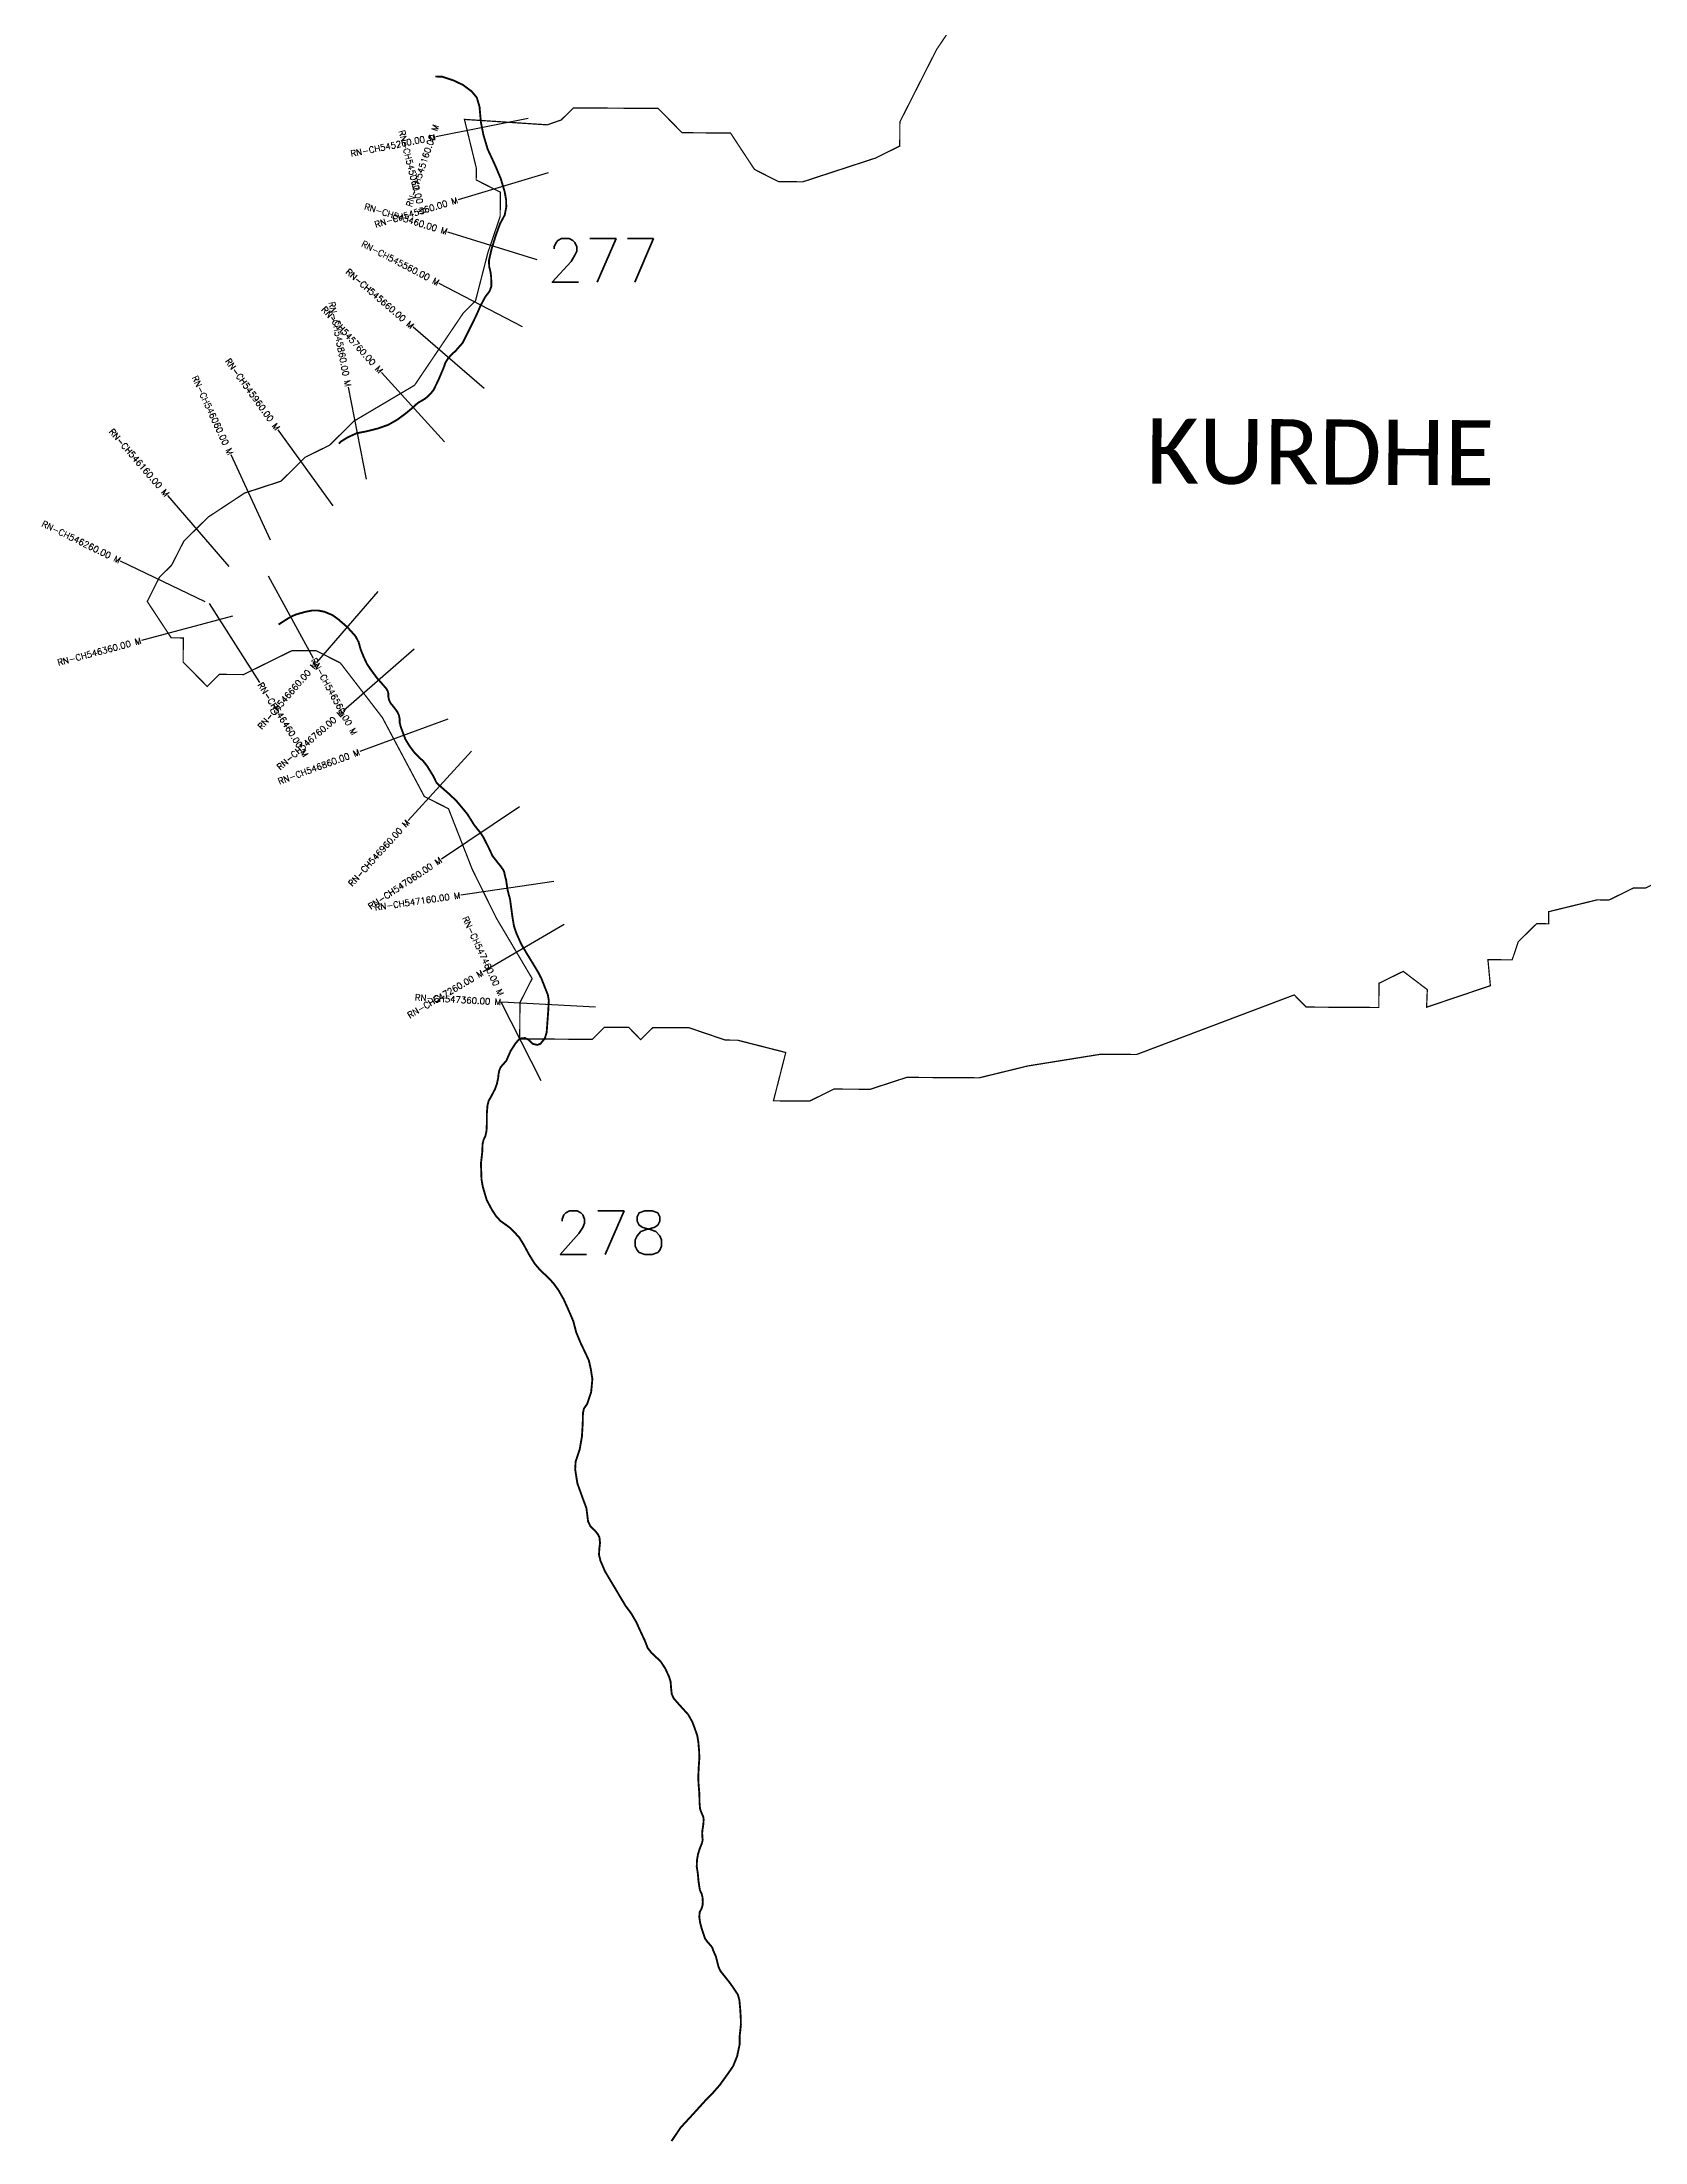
# Model space of a CAD drawing. Header units: metres. Extents: x 317450 to 322614, y 1860660 to 1866028.
# Drawn here: x 317450 to 320012, y 1860660 to 1864018 of the extents above; entities that cross this region are included whole.
import ezdxf
from ezdxf.enums import TextEntityAlignment as Align

# ---------------------------------------------------------------- set-up
doc = ezdxf.new("R2010")
doc.units = ezdxf.units.M
for name, color, linetype in [('CS', 134, 'Continuous'), ('CSMark', 6, 'Continuous'), ('NATURALLY PROTECTED', 3, 'Continuous'), ('VILLAGE NAME', 250, 'Continuous')]:
    doc.layers.add(name, color=color, linetype=linetype)
doc.styles.get("Standard").update_dxf_attribs({"font": 'simplex.shx'})

msp = doc.modelspace()

# ---------------------------------------------------------------- linework, layer by layer
at = {"color": 6, "const_width": 2, "flags": 128}
msp.add_lwpolyline([(320129, 1862722.3), (320012.6, 1862665), (319993.3, 1862665.1), (319954.5, 1862646), (319935.2, 1862646.1), (319857.7, 1862627.2), (319857.6, 1862607.8), (319838.3, 1862608), (319809.1, 1862579.1), (319799.3, 1862550.2), (319760.6, 1862550.4), (319764.5, 1862508.9), (319662.6, 1862474.5), (319663.7, 1862502.6), (319625.2, 1862531.8), (319586.4, 1862512.7), (319586.2, 1862474), (319470.2, 1862474.7), (319450.9, 1862494.1), (319199.1, 1862398.9), (319141, 1862399.2), (319024.9, 1862380.5), (318947.5, 1862361.6), (318831.5, 1862362.3), (318773.4, 1862343.3), (318715.3, 1862343.6), (318676.6, 1862324.5), (318618.6, 1862324.8), (318638.3, 1862402.1), (318561.1, 1862421.8), (318541.8, 1862421.9), (318483.9, 1862441.6), (318425.9, 1862441.9), (318406.4, 1862422.7), (318387.2, 1862442.2), (318348.5, 1862442.4), (318329.1, 1862423.1), (318213.1, 1862423.8), (318213.4, 1862481.8), (318232.9, 1862520.3), (318175.5, 1862617.3), (318137.2, 1862694.9), (318099.2, 1862791.8), (318060.6, 1862811.4), (317993.6, 1862937.4), (317926.4, 1863024.8), (317887.9, 1863044.3), (317849.2, 1863044.6), (317771.6, 1863006.3), (317733, 1863006.5), (317713.5, 1862987.3), (317675.1, 1863026.2), (317675.3, 1863064.9), (317656, 1863065), (317617.7, 1863123.2), (317637.2, 1863161.8), (317656.6, 1863181), (317676.2, 1863219.5), (317715.1, 1863258), (317773.3, 1863296.4), (317831.4, 1863315.4), (317870.3, 1863353.8), (317909.1, 1863372.9), (317948, 1863411.4), (318045, 1863468.8), (318123, 1863584.4), (318142.4, 1863603.7), (318162.2, 1863680.9), (318181.8, 1863738.7), (318182.1, 1863777.4), (318143.5, 1863797), (318143.6, 1863816.3), (318124.7, 1863893.8), (318257.2, 1863885.1), (318279.4, 1863892.9), (318298.8, 1863912.1), (318434.2, 1863911.4), (318472.6, 1863872.5), (318550, 1863872), (318588.3, 1863813.8), (318626.9, 1863794.2), (318665.5, 1863794), (318781.8, 1863832), (318820.5, 1863851.2), (318820.7, 1863889.8), (318879.4, 1864005.6), (318918.4, 1864063.3)], dxfattribs=at)
at = {"layer": 'CS'}
for p, q in [((318226.3, 1863895.1), (318079.2, 1863865.9)), ((318258.3, 1863808.2), (318114.6, 1863765.2)), ((318241.2, 1863669.1), (318098, 1863713.7)), ((318217.5, 1863562.3), (318084.5, 1863631.7)), ((318156.3, 1863463.7), (318042.6, 1863561.5)), ((318093, 1863378.1), (317992.3, 1863489.3)), ((317968.1, 1863318.6), (317939.2, 1863465.8)), ((317915, 1863276), (317827.1, 1863397.6)), ((317814.9, 1863221.2), (317751.8, 1863357.3)), ((317748.7, 1863178.8), (317650.6, 1863292.3)), ((317710.2, 1863122.3), (317575.2, 1863187.7)), ((317810.8, 1863164.1), (317882.8, 1863032.5)), ((317716.8, 1863120), (317797.3, 1862993.4)), ((317986.3, 1863139.1), (317888, 1863025.8)), ((317753.8, 1863099.4), (317608.8, 1863060.9)), ((318044.1, 1863047.1), (317931.4, 1862948.1)), ((318098.4, 1862935), (317957.7, 1862883.1)), ((318135.8, 1862883.9), (318035, 1862772.8)), ((318212.8, 1862794.6), (318088, 1862711.4)), ((318267.5, 1862675.3), (318119, 1862653.7)), ((318284, 1862606.8), (318154.7, 1862530.9)), ((318247.3, 1862356.7), (318183.3, 1862482.8)), ((318334.1, 1862474.6), (318184.3, 1862482.7))]:
    msp.add_line(p, q, dxfattribs=at)
at = {"layer": 'NATURALLY PROTECTED', "const_width": 3, "flags": 128}
for points in [[(318078, 1863962.4), (318089.4, 1863962), (318107.2, 1863956.1), (318122.2, 1863949), (318136.3, 1863938.6), (318144.5, 1863928.6), (318148.8, 1863914.2), (318151, 1863889.3), (318155, 1863869.1), (318161.9, 1863846), (318173.5, 1863821), (318182.6, 1863799.6), (318189, 1863778.1), (318191.3, 1863765.6), (318191.6, 1863753.7), (318189, 1863740.7), (318181.6, 1863727), (318175.3, 1863709.9), (318167.9, 1863686), (318164, 1863668.6), (318164.2, 1863658.9), (318166.3, 1863650.2), (318167.5, 1863641.3), (318167.6, 1863626.3), (318164.6, 1863618.7), (318158, 1863610.1), (318152.9, 1863600.6), (318149.5, 1863594), (318147.2, 1863588.4), (318142.8, 1863578.7), (318131.2, 1863555.1), (318121.9, 1863536.6), (318110.2, 1863523.3), (318104.5, 1863518.4), (318098.3, 1863511.3), (318094.3, 1863504.8), (318090.9, 1863495.4), (318083.2, 1863477.4), (318075.5, 1863461.4), (318070.6, 1863455.4), (318062.5, 1863447.7), (318050.1, 1863440.4), (318039.8, 1863431.1), (318030.8, 1863423.7), (318017.8, 1863414), (318003.1, 1863405.6), (317986.5, 1863399.7), (317967.6, 1863395), (317952.3, 1863392), (317938.5, 1863385.7), (317927.5, 1863379), (317924, 1863375.5)], [(317827.6, 1863086.2), (317830.9, 1863088.4), (317843, 1863096.2), (317849.5, 1863099.8), (317854.9, 1863102.1), (317862.3, 1863104.3), (317871.5, 1863106.8), (317880.9, 1863108.6), (317891.5, 1863108.6), (317900.9, 1863106.7), (317913.6, 1863101.4), (317923.5, 1863094.3), (317929.3, 1863089.2), (317937.4, 1863082.2), (317942.8, 1863076.3), (317950.7, 1863067.4), (317955.6, 1863058.1), (317958.8, 1863046.5), (317963.6, 1863034.6), (317968.7, 1863023.6), (317974.5, 1863015), (317984.3, 1863001.5), (317992.7, 1862992), (317999.8, 1862983.8), (318002.2, 1862979.7), (318003, 1862976.2), (318003.2, 1862970.6), (318004.1, 1862965.9), (318006.6, 1862960.6), (318012.3, 1862953.7), (318017.5, 1862946.6), (318019.8, 1862941.6), (318021.1, 1862935.9), (318021.3, 1862928.8), (318023.1, 1862922.2), (318030.3, 1862902.9), (318037, 1862891.9), (318044.4, 1862882), (318053, 1862873), (318058.5, 1862868.4), (318065.4, 1862859.5), (318075, 1862843.9), (318080.2, 1862833.1), (318086.3, 1862827.6), (318100.5, 1862815.1), (318111.7, 1862804.5), (318121.6, 1862792.6), (318129.5, 1862783.1), (318139.8, 1862766.5), (318145.5, 1862759.2), (318150.1, 1862753.5), (318155, 1862746.1), (318163.4, 1862729.6), (318169.6, 1862716.3), (318174.2, 1862710.5), (318178.4, 1862705), (318182.5, 1862700), (318186.2, 1862694.8), (318188.3, 1862690.7), (318189.2, 1862685.7), (318191.4, 1862677.4), (318193.7, 1862661.6), (318197.6, 1862647.1), (318199, 1862636.6), (318201.5, 1862618.1), (318204, 1862603.6), (318207.8, 1862592.6), (318215.2, 1862575.9), (318224, 1862560.9), (318236.1, 1862541.1), (318243.1, 1862529.4), (318247.7, 1862520.4), (318252.2, 1862509), (318258.1, 1862494.1), (318259.6, 1862484.9), (318258.5, 1862466.4), (318256.1, 1862433.9), (318253.1, 1862424.5), (318246, 1862415.9), (318241.1, 1862414.2), (318234, 1862415.9), (318226.8, 1862422.8), (318221.3, 1862425.2), (318215.8, 1862424.8), (318211.8, 1862422.9), (318206.5, 1862416.9), (318198.5, 1862404.5), (318191.7, 1862389), (318187.2, 1862383.8), (318182.8, 1862378.9), (318180.8, 1862374.6), (318179.2, 1862367.7), (318178.6, 1862361.1), (318176.4, 1862351.3), (318173.7, 1862343.8), (318167.2, 1862331.3), (318163.5, 1862325), (318161.5, 1862317), (318160.5, 1862304.4), (318160.6, 1862290.5), (318160, 1862277.1), (318158.3, 1862268.9), (318155.2, 1862262.2), (318153.6, 1862255.2), (318153.3, 1862243.7), (318151.1, 1862224.8), (318151.5, 1862213.4), (318152, 1862199.1), (318154, 1862187.6), (318160.3, 1862166.3), (318168.7, 1862150.5), (318176, 1862139.5), (318182.6, 1862132.6), (318196, 1862123), (318203.6, 1862115.8), (318212.5, 1862106.1), (318219.7, 1862094.4), (318227.8, 1862079.4), (318236.7, 1862064.9), (318245.7, 1862054.2), (318259.4, 1862041.5), (318267.3, 1862032.7), (318274.8, 1862022.4), (318283.3, 1862007.6), (318289.6, 1861993.7), (318298.7, 1861972.7), (318303.4, 1861954.6), (318310.2, 1861938.2), (318318.7, 1861920.3), (318323.6, 1861909.8), (318326.6, 1861896.3), (318329.2, 1861880), (318327.3, 1861859.6), (318321, 1861840.5), (318315.8, 1861832.9), (318314.1, 1861825.8), (318313.8, 1861809.3), (318312.5, 1861788.1), (318308.8, 1861767.1), (318302.4, 1861747.9), (318301.7, 1861735.6), (318305.2, 1861713.3), (318314.2, 1861688.3), (318319.7, 1861673.5), (318322.3, 1861652.6), (318326.2, 1861644.4), (318333.4, 1861637.7), (318338, 1861631.8), (318340.5, 1861626.9), (318341.4, 1861617.9), (318340.3, 1861608.7), (318339.8, 1861599), (318342.1, 1861589.5), (318349.6, 1861572.2), (318365.3, 1861545.9), (318372.9, 1861533.1), (318382.3, 1861517.3), (318390.9, 1861505.9), (318399.2, 1861491.9), (318404.6, 1861479.9), (318413.5, 1861460.9), (318417.6, 1861450.1), (318423.7, 1861442.3), (318433, 1861433.6), (318438.6, 1861428.1), (318445.7, 1861417.3), (318451.7, 1861404.3), (318454.3, 1861396), (318455, 1861386.2), (318456.1, 1861376.2), (318459.4, 1861369.3), (318467.7, 1861359.8), (318482.4, 1861343.6), (318489.1, 1861331.7), (318492.9, 1861321.4), (318496.8, 1861310.3), (318498.6, 1861299.5), (318499.8, 1861285.1), (318500.2, 1861273.8), (318499.3, 1861261.7), (318498.5, 1861244.6), (318498.8, 1861234.2), (318500.2, 1861217), (318500.5, 1861202.5), (318501.3, 1861193.1), (318502.5, 1861189.3), (318504.6, 1861184.5), (318506.6, 1861179.7), (318507, 1861175.8), (318506.7, 1861170), (318506.2, 1861165.3), (318505.1, 1861159), (318504.7, 1861154.3), (318504.9, 1861149.2), (318505.5, 1861143.6), (318504.5, 1861138.5), (318500.6, 1861128.7), (318498.2, 1861121), (318496.4, 1861111.3), (318496, 1861100.7), (318497.7, 1861089.8), (318499, 1861076), (318501, 1861063.2), (318503.9, 1861056.9), (318505.2, 1861051.8), (318505.7, 1861044.5), (318505.3, 1861038.4), (318503.3, 1861032.6), (318500.8, 1861028), (318500.1, 1861020.2), (318501.4, 1861010.7), (318504.2, 1861000.7), (318509.4, 1860985.3), (318513.7, 1860979.6), (318518.9, 1860973.8), (318521, 1860970.6), (318522.4, 1860966.4), (318526.7, 1860956.7), (318530.6, 1860941), (318533.5, 1860934.2), (318538.7, 1860927.6), (318547.6, 1860916.5), (318553.8, 1860907.9), (318561.8, 1860895.8), (318564.2, 1860886.9), (318565.5, 1860872.7), (318566.4, 1860857.9), (318566.6, 1860848.2), (318565.6, 1860838.3), (318564.5, 1860829.1), (318564.6, 1860816.4), (318560.5, 1860797.2), (318554.2, 1860781.6), (318545.9, 1860769.6), (318532.5, 1860751), (318519.1, 1860735.9), (318510.6, 1860727.5), (318489.4, 1860704.1), (318470.3, 1860683.4), (318455.7, 1860661.8)]]:
    msp.add_lwpolyline(points, dxfattribs=at)

# ---------------------------------------------------------------- texts
at = {"char_height": 70, "attachment_point": 1}
for s, width, insert in [('277', 262.566, (318256.1, 1863703.4)), ('278', 95.172, (318268.8, 1862149.2))]:
    msp.add_mtext_dynamic_manual_height_columns(s, width=width, gutter_width=1, heights=[0], dxfattribs=dict(at, insert=insert))
at = {"layer": 'CSMark'}
for s, rotation, p in [('RN-CH545160.00 M', 71.5742, (318079.4, 1863885.2)), ('RN-CH545260.00 M', 11.237, (318078.2, 1863865.7)), ('RN-CH545460.00 M', 342.7143, (318097, 1863714)), ('RN-CH545360.00 M', 16.6881, (318113.7, 1863764.9)), ('RN-CH545560.00 M', 332.434, (318083.6, 1863632.1)), ('RN-CH545660.00 M', 319.2907, (318041.8, 1863562.1)), ('RN-CH545760.00 M', 312.1413, (317991.6, 1863490.1)), ('RN-CH545860.00 M', 281.0988, (317939, 1863466.8)), ('RN-CH545960.00 M', 305.8744, (317826.5, 1863398.4)), ('RN-CH546060.00 M', 294.8863, (317751.3, 1863358.2)), ('RN-CH546160.00 M', 310.8487, (317649.9, 1863293)), ('RN-CH546260.00 M', 334.1447, (317574.3, 1863188.1)), ('RN-CH546360.00 M', 14.8927, (317607.8, 1863060.6)), ('RN-CH546660.00 M', 49.0969, (317887.4, 1863025)), ('RN-CH546760.00 M', 41.2757, (317930.7, 1862947.5)), ('RN-CH546860.00 M', 20.2538, (317956.7, 1862882.7)), ('RN-CH546960.00 M', 47.8063, (318034.4, 1862772.1)), ('RN-CH547060.00 M', 33.701, (318087.1, 1862710.9)), ('RN-CH547160.00 M', 8.2793, (318118, 1862653.6)), ('RN-CH547460.00 M', 294.8961, (318183.7, 1862493.7)), ('RN-CH547260.00 M', 30.4066, (318153.8, 1862530.4)), ('RN-CH547360.00 M', 356.8908, (318183.3, 1862482.8))]:
    msp.add_text(s, height=10, rotation=rotation, dxfattribs=at).set_placement(p, align=Align.MIDDLE_RIGHT)
for s, rotation, p in [('RN-CH545060.00 M', 284.2373, (318024.2, 1863876.3)), ('RN-CH546560.00 M', 298.7052, (317883.3, 1863031.6)), ('RN-CH546460.00 M', 302.4313, (317797.8, 1862992.5))]:
    msp.add_text(s, height=10, rotation=rotation, dxfattribs=at).set_placement(p, align=Align.MIDDLE_LEFT)
at = {"layer": 'VILLAGE NAME', "insert": (319214.8, 1863415.8), "char_height": 104.042, "attachment_point": 1, "rotation": 359.6762}
msp.add_mtext_dynamic_manual_height_columns('{\\fCalibri|b0|i0|c0|p34;KURDHE}', width=108.17, gutter_width=520.2, heights=[0], dxfattribs=at)

doc.saveas('drawing.dxf')
